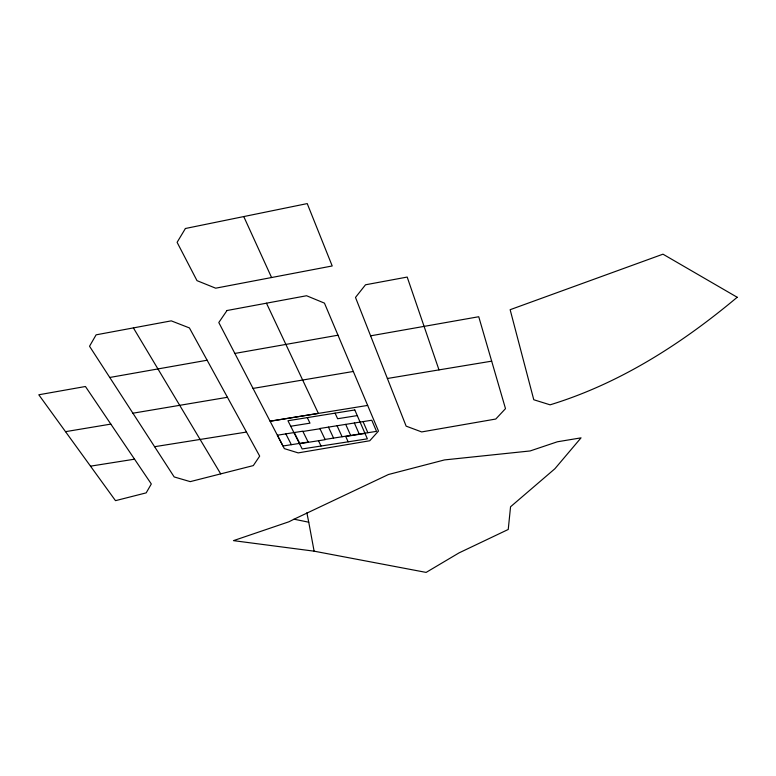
<?xml version="1.0" encoding="UTF-8"?>
<svg xmlns="http://www.w3.org/2000/svg" width="776" height="776" viewBox="0 0 776 776"><rect width="100%" height="100%" fill="white"/><g stroke="black" fill="none" stroke-linecap="round" stroke-linejoin="round"><path stroke-width="1.16" d="M294.036 519.202L288.924 521.782L233.469 540.639L314.115 551.173L426.131 572.407L459.014 552.9L508.241 529.465L510.55 506.777L554.898 468.743L581.03 437.858L557.381 441.786L530.124 450.953L444.522 459.916L388.436 474.514L294.036 519.202L308.741 522.2L314.115 551.173M234.856 353.439L338.016 335.203M109.755 377.475L207.124 360.229L259.688 456.123L253.306 465.59L190.236 481.634L174.183 476.939L89.531 346.251L96.117 334.834L171.263 320.857L189.412 327.928L207.124 360.229M370.598 335.833L478.743 316.734L505.496 408.651L495.786 419.03L421.669 431.931L406.139 426.14L355.495 297.431L365.506 284.792L407.196 277.061L438.993 369.89L491.674 361.16M253.044 388.417L353.322 371.462M132.919 413.21L227.436 397.283M65.533 431.66L110.832 424.103L151.32 483.981L146.179 492.867L115.498 500.665L38.8 394.78L85.438 386.496L110.832 424.103M387.389 378.494L438.993 369.89M367.659 405.421L270.087 421.213L318.373 413.404L266.469 303.193M154.589 446.704L246.496 432.057M290.728 426.247L309.983 423.162L307.306 417.624M357.261 415.596L337.628 418.739L335.087 413.142M302.912 431.456L319.984 428.75M90.511 466.163L134.568 459.179M308.159 442.058L282.998 445.996L277.381 435.22L302.776 431.184L308.285 442.32M325.066 439.42L376.515 431.369L371.791 420.233L319.858 428.478L325.192 439.682L299.517 443.697M365.03 433.454L345.708 436.471L348.143 441.816M133.394 327.899L220.704 473.884M285.82 433.881L291.359 444.687M294.288 432.542L299.74 443.377M318.48 440.729L321.041 446.025M328.442 427.11L333.573 438.091M337.046 425.743L342.1 436.752M243.761 216.572L271.581 277.536M345.689 424.375L350.655 435.414M354.36 422.998L359.249 434.065M363.061 421.62L367.863 432.717M306.869 512.79L308.741 522.2M185.406 228.503L177.103 242.325L196.997 280.65L215.679 288.187L332.206 265.964L307.228 203.593L185.406 228.503M227.009 310.516L218.793 322.525L284.326 448.615L298.178 452.893L369.783 440.749L378.484 431.058L324.455 303.135L306.569 295.743L227.009 310.516M737.2 297.266C681.755 343.72 619.714 383.567 550.097 404.829L533.781 399.747L510.142 309.702L662.976 254.179L737.2 297.266M354.807 409.961L287.954 420.747L302.165 448.955L367.368 438.838L354.807 409.961"/></g></svg>
